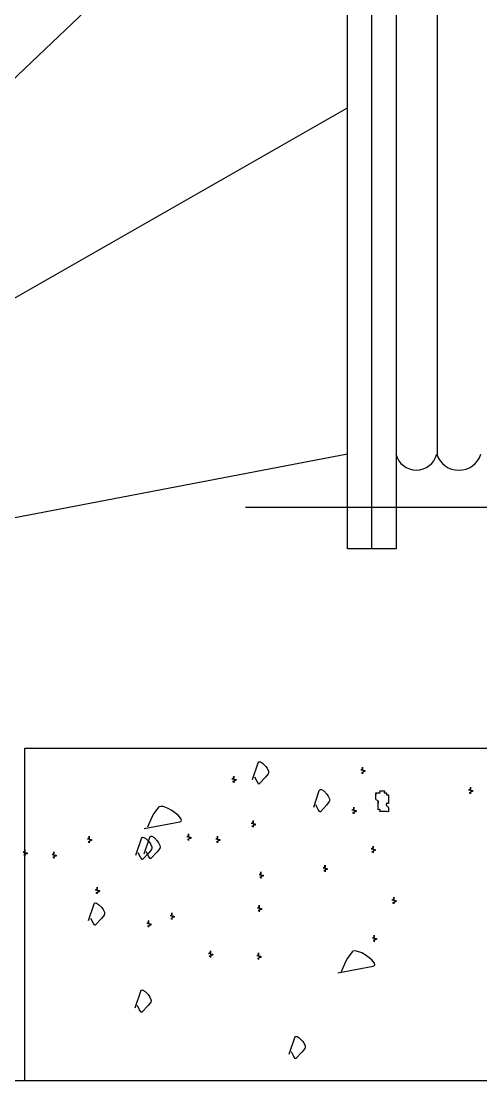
# Model space of a CAD drawing. Extents: x 2246048 to 2442613, y -66234 to 220766.
# Drawn here: x 2369760 to 2370796, y 128290 to 130679 of the extents above; entities that cross this region are included whole.
import ezdxf

# ---------------------------------------------------------------- set-up
doc = ezdxf.new("R2010")
doc.units = 0
doc.header["$LTSCALE"] = 1000
doc.header["$MEASUREMENT"] = 0
doc.linetypes.add('$RECOVER_980714094048-68', pattern=[0])
for name, color, linetype in [('$RECOVER_980714094048-101', 7, 'Continuous'), ('$RECOVER_980714094048-99', 7, 'Continuous'), ('BASE', 7, 'Continuous')]:
    doc.layers.add(name, color=color, linetype=linetype)

msp = doc.modelspace()

# ---------------------------------------------------------------- linework, layer by layer
at = {"layer": '$RECOVER_980714094048-101', "linetype": 'Continuous'}
for p, q in [((2370698.003, 132825.708), (2370698.003, 129702.588)), ((2368437.563, 129309.468), (2370495.983, 131264.148)), ((2368437.563, 129309.468), (2370495.983, 130483.368)), ((2370495.983, 129702.588), (2368437.563, 129309.468))]:
    msp.add_line(p, q, dxfattribs=at)
for centre, radius, start, end in [((2370650.774, 129714.654), 47.689, 194.65675, 345.343247), ((2370746.597, 129718.913), 52.299, 198.189044, 341.810953)]:
    msp.add_arc(centre, radius, start, end, dxfattribs=at)
msp.add_3dface([(2370605.183, 129489.648), (2370495.983, 129489.648), (2370495.983, 133038.648), (2370605.183, 133038.648)], dxfattribs=at)
at = {"layer": '$RECOVER_980714094048-99', "color": 5, "linetype": 'Continuous'}
msp.add_line((2370550.583, 129489.648), (2370550.583, 133038.648), dxfattribs=at)
at = {"layer": '$RECOVER_980714094048-99', "color": 5, "linetype": '$RECOVER_980714094048-68'}
msp.add_line((2371314.983, 129582.468), (2370265.844, 129582.468), dxfattribs=at)
at = {"layer": 'BASE'}
for p, q in [((2369767.718, 129040.399), (2375404.632, 129040.399)), ((2369767.718, 128290.399), (2369767.718, 129040.399)), ((2378064.162, 128290.399), (2367638.807, 128290.399))]:
    msp.add_line(p, q, dxfattribs=at)
at = {"layer": 'BASE', "color": 9, "linetype": 'Continuous'}
for p, q in [((2370281.663, 128969.714), (2370294.193, 129007.309)), ((2370294.193, 129007.309), (2370295.312, 129009.076)), ((2370295.312, 129009.076), (2370296.384, 129009.627)), ((2370296.384, 129009.627), (2370299.145, 129009.412)), ((2370299.145, 129009.412), (2370304.26, 129006.41)), ((2370304.26, 129006.41), (2370311.322, 128999.137)), ((2370311.322, 128999.137), (2370314.282, 128994.839)), ((2370314.282, 128994.839), (2370317.161, 128988.493)), ((2370529.708, 128994.774), (2370529.522, 128993.227)), ((2370529.708, 128997.279), (2370529.708, 128994.774)), ((2370529.708, 128994.774), (2370529.708, 128997.279)), ((2370529.708, 128992.264), (2370529.708, 128994.774)), ((2370529.708, 128994.774), (2370529.708, 128992.264)), ((2370529.708, 128992.264), (2370529.708, 128994.774)), ((2370236.563, 128972.214), (2370236.649, 128972.407)), ((2370236.563, 128969.709), (2370236.563, 128972.214)), ((2370236.649, 128972.407), (2370237.214, 128972.4)), ((2370237.214, 128972.4), (2370238.756, 128971.973)), ((2370238.887, 128973.177), (2370238.705, 128971.119)), ((2370238.705, 128971.119), (2370238.736, 128970.278)), ((2370238.736, 128970.278), (2370238.914, 128969.779)), ((2370238.756, 128971.973), (2370239.034, 128972.068)), ((2370239.073, 128974.724), (2370238.887, 128973.177)), ((2370239.034, 128972.068), (2370239.073, 128972.214)), ((2370239.073, 128977.229), (2370239.073, 128974.724)), ((2370239.073, 128974.724), (2370239.073, 128977.229)), ((2370239.073, 128972.214), (2370239.073, 128974.724)), ((2370239.073, 128974.724), (2370239.073, 128972.214)), ((2370239.073, 128972.214), (2370239.073, 128974.724)), ((2370291.688, 128964.699), (2370286.678, 128974.729)), ((2370310.788, 128974.667), (2370296.698, 128959.689)), ((2370316.743, 128982.249), (2370310.788, 128974.667)), ((2370317.625, 128985.667), (2370316.743, 128982.249)), ((2370317.161, 128988.493), (2370317.625, 128985.667)), ((2370527.198, 128992.264), (2370527.284, 128992.457)), ((2370527.198, 128989.759), (2370527.198, 128992.264)), ((2370527.198, 128984.744), (2370527.973, 128984.837)), ((2370529.708, 128984.744), (2370527.198, 128984.744)), ((2370527.198, 128984.744), (2370529.708, 128984.744)), ((2370529.708, 128984.744), (2370527.198, 128984.744)), ((2370527.198, 128984.744), (2370529.708, 128984.744)), ((2370529.708, 128984.744), (2370527.198, 128984.744)), ((2370527.284, 128992.457), (2370527.849, 128992.45)), ((2370527.849, 128992.45), (2370529.391, 128992.023)), ((2370527.973, 128984.837), (2370529.423, 128984.913)), ((2370529.522, 128993.227), (2370529.34, 128991.169)), ((2370529.34, 128991.169), (2370529.371, 128990.328)), ((2370529.371, 128990.328), (2370529.549, 128989.829)), ((2370529.391, 128992.023), (2370529.669, 128992.118)), ((2370529.423, 128984.913), (2370529.708, 128984.744)), ((2370529.549, 128989.829), (2370529.708, 128989.759)), ((2370529.669, 128992.118), (2370529.708, 128992.264)), ((2370529.708, 128989.759), (2370532.213, 128989.759)), ((2370530.278, 128985.061), (2370529.708, 128984.744)), ((2370529.708, 128984.744), (2370529.708, 128982.239)), ((2370531.368, 128986.604), (2370530.278, 128985.061)), ((2370531.924, 128987.168), (2370531.368, 128986.604)), ((2370532.213, 128987.254), (2370531.924, 128987.168)), ((2370532.213, 128989.759), (2370534.718, 128989.759)), ((2370534.718, 128987.254), (2370532.213, 128987.254)), ((2370534.718, 128989.759), (2370534.718, 128987.254)), ((2370534.718, 128987.254), (2370534.718, 128989.759)), ((2370534.718, 128989.759), (2370534.828, 128989.683)), ((2370534.904, 128989.172), (2370534.718, 128987.254)), ((2370534.828, 128989.683), (2370534.904, 128989.172)), ((2370236.563, 128964.694), (2370237.338, 128964.787)), ((2370239.073, 128964.694), (2370236.563, 128964.694)), ((2370236.563, 128964.694), (2370239.073, 128964.694)), ((2370239.073, 128964.694), (2370236.563, 128964.694)), ((2370236.563, 128964.694), (2370239.073, 128964.694)), ((2370239.073, 128964.694), (2370236.563, 128964.694)), ((2370237.338, 128964.787), (2370238.788, 128964.863)), ((2370238.788, 128964.863), (2370239.073, 128964.694)), ((2370238.914, 128969.779), (2370239.073, 128969.709)), ((2370239.073, 128969.709), (2370241.578, 128969.709)), ((2370239.643, 128965.011), (2370239.073, 128964.694)), ((2370239.073, 128964.694), (2370239.073, 128962.189)), ((2370240.733, 128966.554), (2370239.643, 128965.011)), ((2370241.289, 128967.118), (2370240.733, 128966.554)), ((2370241.578, 128967.204), (2370241.289, 128967.118)), ((2370241.578, 128969.709), (2370244.083, 128969.709)), ((2370244.083, 128967.204), (2370241.578, 128967.204)), ((2370244.083, 128969.709), (2370244.083, 128967.204)), ((2370244.083, 128967.204), (2370244.083, 128969.709)), ((2370244.083, 128969.709), (2370244.193, 128969.633)), ((2370244.269, 128969.122), (2370244.083, 128967.204)), ((2370244.193, 128969.633), (2370244.269, 128969.122)), ((2370294.899, 128959.768), (2370291.688, 128964.699)), ((2370296.126, 128959.346), (2370294.899, 128959.768)), ((2370296.698, 128959.689), (2370296.126, 128959.346)), ((2370431.993, 128944.644), (2370433.112, 128946.411)), ((2370433.112, 128946.411), (2370434.184, 128946.962)), ((2370434.184, 128946.962), (2370436.945, 128946.747)), ((2370436.945, 128946.747), (2370442.06, 128943.745)), ((2370770.228, 128947.149), (2370770.314, 128947.342)), ((2370770.228, 128944.644), (2370770.228, 128947.149)), ((2370770.314, 128947.342), (2370770.879, 128947.335)), ((2370770.879, 128947.335), (2370772.421, 128946.908)), ((2370772.552, 128948.112), (2370772.37, 128946.054)), ((2370772.37, 128946.054), (2370772.401, 128945.213)), ((2370772.421, 128946.908), (2370772.699, 128947.003)), ((2370772.738, 128949.659), (2370772.552, 128948.112)), ((2370772.699, 128947.003), (2370772.738, 128947.149)), ((2370772.738, 128952.164), (2370772.738, 128949.659)), ((2370772.738, 128949.659), (2370772.738, 128952.164)), ((2370772.738, 128947.149), (2370772.738, 128949.659)), ((2370772.738, 128949.659), (2370772.738, 128947.149)), ((2370772.738, 128947.149), (2370772.738, 128949.659)), ((2370419.463, 128907.049), (2370431.993, 128944.644)), ((2370442.06, 128943.745), (2370449.122, 128936.472)), ((2370449.122, 128936.472), (2370452.082, 128932.174)), ((2370452.082, 128932.174), (2370454.961, 128925.828)), ((2370455.425, 128923.002), (2370454.543, 128919.584)), ((2370454.961, 128925.828), (2370455.425, 128923.002)), ((2370559.556, 128938.763), (2370559.872, 128939.294)), ((2370559.698, 128936.052), (2370559.556, 128938.763)), ((2370559.872, 128934.604), (2370559.698, 128936.052)), ((2370559.872, 128939.294), (2370564.562, 128939.294)), ((2370559.872, 128939.294), (2370559.872, 128934.604)), ((2370559.872, 128934.604), (2370559.872, 128939.294)), ((2370559.872, 128929.909), (2370559.872, 128934.604)), ((2370559.872, 128925.219), (2370559.872, 128929.909)), ((2370560.464, 128923.991), (2370559.872, 128925.219)), ((2370563.346, 128922.237), (2370560.464, 128923.991)), ((2370564.401, 128921.2), (2370563.346, 128922.237)), ((2370564.562, 128939.294), (2370569.247, 128939.294)), ((2370568.796, 128943.393), (2370569.247, 128943.984)), ((2370569.594, 128940.51), (2370568.796, 128943.393)), ((2370569.247, 128943.984), (2370573.937, 128943.984)), ((2370569.247, 128939.294), (2370569.607, 128939.455)), ((2370569.607, 128939.455), (2370569.594, 128940.51)), ((2370573.937, 128943.984), (2370578.627, 128943.984)), ((2370579.148, 128942.942), (2370578.492, 128940.202)), ((2370578.492, 128940.202), (2370578.627, 128939.294)), ((2370578.627, 128943.984), (2370579.013, 128943.849)), ((2370578.627, 128939.294), (2370583.317, 128939.294)), ((2370579.013, 128943.849), (2370579.148, 128942.942)), ((2370583.317, 128939.294), (2370583.317, 128934.604)), ((2370583.317, 128934.604), (2370584.88, 128934.604)), ((2370584.88, 128934.604), (2370587.505, 128935.145)), ((2370587.505, 128935.145), (2370588.007, 128934.604)), ((2370588.007, 128934.604), (2370588.007, 128929.909)), ((2370588.007, 128929.909), (2370588.007, 128925.219)), ((2370588.007, 128925.219), (2370588.007, 128920.529)), ((2370770.228, 128939.629), (2370771.003, 128939.722)), ((2370772.738, 128939.629), (2370770.228, 128939.629)), ((2370770.228, 128939.629), (2370772.738, 128939.629)), ((2370772.738, 128939.629), (2370770.228, 128939.629)), ((2370770.228, 128939.629), (2370772.738, 128939.629)), ((2370772.738, 128939.629), (2370770.228, 128939.629)), ((2370771.003, 128939.722), (2370772.453, 128939.798)), ((2370772.401, 128945.213), (2370772.579, 128944.714)), ((2370772.453, 128939.798), (2370772.738, 128939.629)), ((2370772.579, 128944.714), (2370772.738, 128944.644)), ((2370772.738, 128944.644), (2370775.243, 128944.644)), ((2370773.308, 128939.946), (2370772.738, 128939.629)), ((2370772.738, 128939.629), (2370772.738, 128937.124)), ((2370774.398, 128941.489), (2370773.308, 128939.946)), ((2370774.954, 128942.053), (2370774.398, 128941.489)), ((2370775.243, 128942.139), (2370774.954, 128942.053)), ((2370775.243, 128944.644), (2370777.748, 128944.644)), ((2370777.748, 128942.139), (2370775.243, 128942.139)), ((2370777.748, 128944.644), (2370777.748, 128942.139)), ((2370777.748, 128942.139), (2370777.748, 128944.644)), ((2370777.748, 128944.644), (2370777.858, 128944.568)), ((2370777.934, 128944.057), (2370777.748, 128942.139)), ((2370777.858, 128944.568), (2370777.934, 128944.057)), ((2370069.577, 128907.054), (2370058.915, 128892.839)), ((2370070.982, 128908.097), (2370069.577, 128907.054)), ((2370074.744, 128909.016), (2370070.982, 128908.097)), ((2370079.532, 128908.562), (2370074.744, 128909.016)), ((2370091.032, 128904.394), (2370079.532, 128908.562)), ((2370099.193, 128899.891), (2370091.032, 128904.394)), ((2370113.615, 128889.044), (2370099.193, 128899.891)), ((2370429.488, 128902.034), (2370424.478, 128912.064)), ((2370432.699, 128897.103), (2370429.488, 128902.034)), ((2370448.588, 128912.002), (2370434.498, 128897.024)), ((2370454.543, 128919.584), (2370448.588, 128912.002)), ((2370507.153, 128902.034), (2370507.239, 128902.227)), ((2370507.153, 128899.529), (2370507.153, 128902.034)), ((2370507.239, 128902.227), (2370507.804, 128902.22)), ((2370507.804, 128902.22), (2370509.346, 128901.793)), ((2370509.477, 128902.997), (2370509.295, 128900.939)), ((2370509.295, 128900.939), (2370509.326, 128900.098)), ((2370509.326, 128900.098), (2370509.504, 128899.599)), ((2370509.346, 128901.793), (2370509.624, 128901.888)), ((2370509.663, 128904.544), (2370509.477, 128902.997)), ((2370509.504, 128899.599), (2370509.663, 128899.529)), ((2370509.624, 128901.888), (2370509.663, 128902.034)), ((2370509.663, 128907.049), (2370509.663, 128904.544)), ((2370509.663, 128904.544), (2370509.663, 128907.049)), ((2370509.663, 128902.034), (2370509.663, 128904.544)), ((2370509.663, 128904.544), (2370509.663, 128902.034)), ((2370509.663, 128902.034), (2370509.663, 128904.544)), ((2370509.663, 128899.529), (2370512.168, 128899.529)), ((2370512.168, 128899.529), (2370514.673, 128899.529)), ((2370514.673, 128899.529), (2370514.673, 128897.024)), ((2370514.673, 128897.024), (2370514.673, 128899.529)), ((2370514.673, 128899.529), (2370514.783, 128899.453)), ((2370514.859, 128898.942), (2370514.673, 128897.024)), ((2370514.783, 128899.453), (2370514.859, 128898.942)), ((2370564.562, 128920.529), (2370564.401, 128921.2)), ((2370564.562, 128915.839), (2370564.562, 128920.529)), ((2370564.562, 128920.529), (2370564.562, 128915.839)), ((2370564.562, 128915.839), (2370564.562, 128920.529)), ((2370564.562, 128911.149), (2370564.562, 128920.529)), ((2370564.562, 128911.149), (2370564.562, 128915.839)), ((2370564.562, 128906.459), (2370564.562, 128911.149)), ((2370564.562, 128901.764), (2370564.562, 128906.459)), ((2370565.063, 128901.225), (2370564.562, 128901.764)), ((2370567.685, 128901.764), (2370565.063, 128901.225)), ((2370569.247, 128901.764), (2370567.685, 128901.764)), ((2370568.726, 128898.117), (2370569.382, 128900.857)), ((2370569.382, 128900.857), (2370569.247, 128901.764)), ((2370583.317, 128915.839), (2370582.885, 128912.634)), ((2370582.885, 128912.634), (2370583.317, 128911.149)), ((2370584.17, 128916.147), (2370583.317, 128915.839)), ((2370583.317, 128911.149), (2370584.94, 128909.665)), ((2370586.935, 128915.413), (2370584.17, 128916.147)), ((2370584.94, 128909.665), (2370587.52, 128907.746)), ((2370587.867, 128915.467), (2370586.935, 128915.413)), ((2370587.52, 128907.746), (2370588.007, 128906.459)), ((2370588.007, 128915.839), (2370587.867, 128915.467)), ((2370588.007, 128920.529), (2370588.007, 128915.839)), ((2370588.007, 128906.459), (2370588.007, 128901.764)), ((2370588.007, 128901.764), (2370588.18, 128900.027)), ((2370588.18, 128900.027), (2370588.322, 128897.801)), ((2370037.002, 128859.429), (2370117.177, 128874.469)), ((2370054.542, 128884.494), (2370044.522, 128861.934)), ((2370058.915, 128892.839), (2370054.542, 128884.494)), ((2370120.066, 128881.308), (2370113.615, 128889.044)), ((2370117.177, 128874.469), (2370120.201, 128875.826)), ((2370121, 128877.296), (2370120.066, 128881.308)), ((2370120.201, 128875.826), (2370121, 128877.296)), ((2370282.542, 128874.469), (2370282.356, 128872.922)), ((2370282.542, 128876.974), (2370282.542, 128874.469)), ((2370282.542, 128874.469), (2370282.542, 128876.974)), ((2370282.542, 128871.959), (2370282.542, 128874.469)), ((2370282.542, 128874.469), (2370282.542, 128871.959)), ((2370282.542, 128871.959), (2370282.542, 128874.469)), ((2370433.926, 128896.681), (2370432.699, 128897.103)), ((2370434.498, 128897.024), (2370433.926, 128896.681)), ((2370507.153, 128894.514), (2370507.928, 128894.607)), ((2370509.663, 128894.514), (2370507.153, 128894.514)), ((2370507.153, 128894.514), (2370509.663, 128894.514)), ((2370509.663, 128894.514), (2370507.153, 128894.514)), ((2370507.153, 128894.514), (2370509.663, 128894.514)), ((2370509.663, 128894.514), (2370507.153, 128894.514)), ((2370507.928, 128894.607), (2370509.378, 128894.683)), ((2370509.378, 128894.683), (2370509.663, 128894.514)), ((2370510.233, 128894.831), (2370509.663, 128894.514)), ((2370509.663, 128894.514), (2370509.663, 128892.009)), ((2370511.323, 128896.374), (2370510.233, 128894.831)), ((2370511.879, 128896.938), (2370511.323, 128896.374)), ((2370512.168, 128897.024), (2370511.879, 128896.938)), ((2370514.673, 128897.024), (2370512.168, 128897.024)), ((2370568.861, 128897.21), (2370568.726, 128898.117)), ((2370569.247, 128897.074), (2370568.861, 128897.21)), ((2370573.937, 128897.074), (2370569.247, 128897.074)), ((2370578.627, 128897.074), (2370573.937, 128897.074)), ((2370583.317, 128897.074), (2370578.627, 128897.074)), ((2370586.791, 128896.727), (2370583.317, 128897.074)), ((2370588.007, 128897.074), (2370586.791, 128896.727)), ((2370588.322, 128897.801), (2370588.007, 128897.074)), ((2370280.032, 128871.959), (2370280.118, 128872.152)), ((2370280.032, 128869.454), (2370280.032, 128871.959)), ((2370280.032, 128864.439), (2370280.806, 128864.532)), ((2370282.542, 128864.439), (2370280.032, 128864.439)), ((2370280.032, 128864.439), (2370282.542, 128864.439)), ((2370282.542, 128864.439), (2370280.032, 128864.439)), ((2370280.032, 128864.439), (2370282.542, 128864.439)), ((2370282.542, 128864.439), (2370280.032, 128864.439)), ((2370280.118, 128872.152), (2370280.682, 128872.145)), ((2370280.682, 128872.145), (2370282.225, 128871.718)), ((2370280.806, 128864.532), (2370282.257, 128864.608)), ((2370282.356, 128872.922), (2370282.174, 128870.864)), ((2370282.174, 128870.864), (2370282.205, 128870.023)), ((2370282.205, 128870.023), (2370282.382, 128869.524)), ((2370282.225, 128871.718), (2370282.502, 128871.813)), ((2370282.257, 128864.608), (2370282.542, 128864.439)), ((2370282.382, 128869.524), (2370282.542, 128869.454)), ((2370282.502, 128871.813), (2370282.542, 128871.959)), ((2370282.542, 128869.454), (2370285.047, 128869.454)), ((2370283.111, 128864.756), (2370282.542, 128864.439)), ((2370282.542, 128864.439), (2370282.542, 128861.934)), ((2370284.202, 128866.299), (2370283.111, 128864.756)), ((2370284.758, 128866.863), (2370284.202, 128866.299)), ((2370285.047, 128866.949), (2370284.758, 128866.863)), ((2370285.047, 128869.454), (2370287.552, 128869.454)), ((2370287.552, 128866.949), (2370285.047, 128866.949)), ((2370287.552, 128869.454), (2370287.552, 128866.949)), ((2370287.552, 128866.949), (2370287.552, 128869.454)), ((2370287.552, 128869.454), (2370287.662, 128869.378)), ((2370287.737, 128868.867), (2370287.552, 128866.949)), ((2370287.662, 128869.378), (2370287.737, 128868.867)), ((2369910.853, 128836.869), (2369910.939, 128837.062)), ((2369910.853, 128834.364), (2369910.853, 128836.869)), ((2369910.853, 128829.349), (2369911.628, 128829.442)), ((2369913.363, 128829.349), (2369910.853, 128829.349)), ((2369910.853, 128829.349), (2369913.363, 128829.349)), ((2369913.363, 128829.349), (2369910.853, 128829.349)), ((2369910.853, 128829.349), (2369913.363, 128829.349)), ((2369913.363, 128829.349), (2369910.853, 128829.349)), ((2369910.939, 128837.062), (2369911.504, 128837.055)), ((2369911.504, 128837.055), (2369913.046, 128836.628)), ((2369911.628, 128829.442), (2369913.078, 128829.518)), ((2369913.177, 128837.832), (2369912.995, 128835.774)), ((2369912.995, 128835.774), (2369913.026, 128834.933)), ((2369913.026, 128834.933), (2369913.204, 128834.434)), ((2369913.046, 128836.628), (2369913.324, 128836.723)), ((2369913.078, 128829.518), (2369913.363, 128829.349)), ((2369913.363, 128839.379), (2369913.177, 128837.832)), ((2369913.204, 128834.434), (2369913.363, 128834.364)), ((2369913.324, 128836.723), (2369913.363, 128836.869)), ((2369913.363, 128841.884), (2369913.363, 128839.379)), ((2369913.363, 128839.379), (2369913.363, 128841.884)), ((2369913.363, 128836.869), (2369913.363, 128839.379)), ((2369913.363, 128839.379), (2369913.363, 128836.869)), ((2369913.363, 128836.869), (2369913.363, 128839.379)), ((2369913.363, 128834.364), (2369915.868, 128834.364)), ((2369913.933, 128829.666), (2369913.363, 128829.349)), ((2369913.363, 128829.349), (2369913.363, 128826.844)), ((2369915.023, 128831.209), (2369913.933, 128829.666)), ((2369915.579, 128831.773), (2369915.023, 128831.209)), ((2369915.868, 128831.859), (2369915.579, 128831.773)), ((2369915.868, 128834.364), (2369918.373, 128834.364)), ((2369918.373, 128831.859), (2369915.868, 128831.859)), ((2369918.373, 128834.364), (2369918.373, 128831.859)), ((2369918.373, 128831.859), (2369918.373, 128834.364)), ((2369918.373, 128834.364), (2369918.483, 128834.288)), ((2369918.559, 128833.777), (2369918.373, 128831.859)), ((2369918.483, 128834.288), (2369918.559, 128833.777)), ((2370018.588, 128799.274), (2370031.118, 128836.869)), ((2370031.118, 128836.869), (2370032.237, 128838.636)), ((2370032.237, 128838.636), (2370033.309, 128839.187)), ((2370033.309, 128839.187), (2370036.07, 128838.972)), ((2370036.07, 128838.972), (2370041.185, 128835.97)), ((2370036.997, 128801.779), (2370049.527, 128839.374)), ((2370041.185, 128835.97), (2370048.247, 128828.697)), ((2370048.247, 128828.697), (2370051.207, 128824.399)), ((2370049.527, 128839.374), (2370050.646, 128841.141)), ((2370050.646, 128841.141), (2370051.718, 128841.692)), ((2370051.718, 128841.692), (2370054.478, 128841.477)), ((2370054.478, 128841.477), (2370059.593, 128838.475)), ((2370059.593, 128838.475), (2370066.656, 128831.202)), ((2370066.656, 128831.202), (2370069.615, 128826.904)), ((2370069.615, 128826.904), (2370072.495, 128820.558)), ((2370134.712, 128841.879), (2370134.798, 128842.072)), ((2370134.712, 128839.374), (2370134.712, 128841.879)), ((2370134.712, 128834.359), (2370135.486, 128834.452)), ((2370137.222, 128834.359), (2370134.712, 128834.359)), ((2370134.712, 128834.359), (2370137.222, 128834.359)), ((2370137.222, 128834.359), (2370134.712, 128834.359)), ((2370134.712, 128834.359), (2370137.222, 128834.359)), ((2370137.222, 128834.359), (2370134.712, 128834.359)), ((2370134.798, 128842.072), (2370135.362, 128842.065)), ((2370135.362, 128842.065), (2370136.905, 128841.638)), ((2370135.486, 128834.452), (2370136.937, 128834.528)), ((2370137.036, 128842.842), (2370136.854, 128840.784)), ((2370136.854, 128840.784), (2370136.885, 128839.943)), ((2370136.885, 128839.943), (2370137.062, 128839.444)), ((2370136.905, 128841.638), (2370137.182, 128841.733)), ((2370136.937, 128834.528), (2370137.222, 128834.359)), ((2370137.222, 128844.389), (2370137.036, 128842.842)), ((2370137.062, 128839.444), (2370137.222, 128839.374)), ((2370137.182, 128841.733), (2370137.222, 128841.879)), ((2370137.222, 128846.894), (2370137.222, 128844.389)), ((2370137.222, 128844.389), (2370137.222, 128846.894)), ((2370137.222, 128841.879), (2370137.222, 128844.389)), ((2370137.222, 128844.389), (2370137.222, 128841.879)), ((2370137.222, 128841.879), (2370137.222, 128844.389)), ((2370137.222, 128839.374), (2370139.727, 128839.374)), ((2370137.791, 128834.676), (2370137.222, 128834.359)), ((2370137.222, 128834.359), (2370137.222, 128831.854)), ((2370138.882, 128836.219), (2370137.791, 128834.676)), ((2370139.438, 128836.783), (2370138.882, 128836.219)), ((2370139.727, 128836.869), (2370139.438, 128836.783)), ((2370139.727, 128839.374), (2370142.232, 128839.374)), ((2370142.232, 128836.869), (2370139.727, 128836.869)), ((2370142.232, 128839.374), (2370142.232, 128836.869)), ((2370142.232, 128836.869), (2370142.232, 128839.374)), ((2370142.232, 128839.374), (2370142.342, 128839.298)), ((2370142.417, 128838.787), (2370142.232, 128836.869)), ((2370142.342, 128839.298), (2370142.417, 128838.787)), ((2370199.857, 128836.869), (2370199.943, 128837.062)), ((2370199.857, 128834.364), (2370199.857, 128836.869)), ((2370199.857, 128829.349), (2370200.631, 128829.442)), ((2370202.367, 128829.349), (2370199.857, 128829.349)), ((2370199.857, 128829.349), (2370202.367, 128829.349)), ((2370202.367, 128829.349), (2370199.857, 128829.349)), ((2370199.857, 128829.349), (2370202.367, 128829.349)), ((2370202.367, 128829.349), (2370199.857, 128829.349)), ((2370199.943, 128837.062), (2370200.507, 128837.055)), ((2370200.507, 128837.055), (2370202.05, 128836.628)), ((2370200.631, 128829.442), (2370202.082, 128829.518)), ((2370202.181, 128837.832), (2370201.999, 128835.774)), ((2370201.999, 128835.774), (2370202.03, 128834.933)), ((2370202.03, 128834.933), (2370202.207, 128834.434)), ((2370202.05, 128836.628), (2370202.327, 128836.723)), ((2370202.082, 128829.518), (2370202.367, 128829.349)), ((2370202.367, 128839.379), (2370202.181, 128837.832)), ((2370202.207, 128834.434), (2370202.367, 128834.364)), ((2370202.327, 128836.723), (2370202.367, 128836.869)), ((2370202.367, 128841.884), (2370202.367, 128839.379)), ((2370202.367, 128839.379), (2370202.367, 128841.884)), ((2370202.367, 128836.869), (2370202.367, 128839.379)), ((2370202.367, 128839.379), (2370202.367, 128836.869)), ((2370202.367, 128836.869), (2370202.367, 128839.379)), ((2370202.367, 128834.364), (2370204.872, 128834.364)), ((2370202.936, 128829.666), (2370202.367, 128829.349)), ((2370202.367, 128829.349), (2370202.367, 128826.844)), ((2370204.027, 128831.209), (2370202.936, 128829.666)), ((2370204.583, 128831.773), (2370204.027, 128831.209)), ((2370204.872, 128831.859), (2370204.583, 128831.773)), ((2370204.872, 128834.364), (2370207.377, 128834.364)), ((2370207.377, 128831.859), (2370204.872, 128831.859)), ((2370207.377, 128834.364), (2370207.377, 128831.859)), ((2370207.377, 128831.859), (2370207.377, 128834.364)), ((2370207.377, 128834.364), (2370207.487, 128834.288)), ((2370207.562, 128833.777), (2370207.377, 128831.859)), ((2370207.487, 128834.288), (2370207.562, 128833.777)), ((2369765.533, 128806.789), (2369765.619, 128806.982)), ((2369765.533, 128804.284), (2369765.533, 128806.789)), ((2369765.619, 128806.982), (2369766.184, 128806.975)), ((2369766.184, 128806.975), (2369767.726, 128806.548)), ((2369767.857, 128807.752), (2369767.675, 128805.694)), ((2369767.675, 128805.694), (2369767.706, 128804.853)), ((2369767.706, 128804.853), (2369767.884, 128804.354)), ((2369767.726, 128806.548), (2369768.004, 128806.643)), ((2369768.043, 128809.299), (2369767.857, 128807.752)), ((2369767.884, 128804.354), (2369768.043, 128804.284)), ((2369768.004, 128806.643), (2369768.043, 128806.789)), ((2369768.043, 128811.804), (2369768.043, 128809.299)), ((2369768.043, 128809.299), (2369768.043, 128811.804)), ((2369768.043, 128806.789), (2369768.043, 128809.299)), ((2369768.043, 128809.299), (2369768.043, 128806.789)), ((2369768.043, 128806.789), (2369768.043, 128809.299)), ((2369768.043, 128804.284), (2369770.548, 128804.284)), ((2369770.548, 128804.284), (2369773.053, 128804.284)), ((2369773.053, 128804.284), (2369773.053, 128801.779)), ((2369773.053, 128801.779), (2369773.053, 128804.284)), ((2369773.053, 128804.284), (2369773.163, 128804.208)), ((2369773.239, 128803.697), (2369773.053, 128801.779)), ((2369773.163, 128804.208), (2369773.239, 128803.697)), ((2369833.002, 128802.742), (2369832.82, 128800.684)), ((2369833.188, 128804.289), (2369833.002, 128802.742)), ((2369833.188, 128806.794), (2369833.188, 128804.289)), ((2369833.188, 128804.289), (2369833.188, 128806.794)), ((2369833.188, 128801.779), (2369833.188, 128804.289)), ((2369833.188, 128804.289), (2369833.188, 128801.779)), ((2369833.188, 128801.779), (2369833.188, 128804.289)), ((2370028.613, 128794.259), (2370023.603, 128804.289)), ((2370047.713, 128804.227), (2370033.623, 128789.249)), ((2370047.022, 128796.764), (2370042.012, 128806.794)), ((2370053.668, 128811.809), (2370047.713, 128804.227)), ((2370051.207, 128824.399), (2370054.086, 128818.053)), ((2370066.122, 128806.732), (2370052.032, 128791.754)), ((2370054.55, 128815.227), (2370053.668, 128811.809)), ((2370054.086, 128818.053), (2370054.55, 128815.227)), ((2370072.077, 128814.314), (2370066.122, 128806.732)), ((2370072.958, 128817.732), (2370072.077, 128814.314)), ((2370072.495, 128820.558), (2370072.958, 128817.732)), ((2370550.622, 128814.309), (2370550.708, 128814.502)), ((2370550.622, 128811.804), (2370550.622, 128814.309)), ((2370550.622, 128806.789), (2370551.396, 128806.882)), ((2370553.132, 128806.789), (2370550.622, 128806.789)), ((2370550.622, 128806.789), (2370553.132, 128806.789)), ((2370553.132, 128806.789), (2370550.622, 128806.789)), ((2370550.622, 128806.789), (2370553.132, 128806.789)), ((2370553.132, 128806.789), (2370550.622, 128806.789)), ((2370550.708, 128814.502), (2370551.272, 128814.495)), ((2370551.272, 128814.495), (2370552.815, 128814.068)), ((2370551.396, 128806.882), (2370552.847, 128806.958)), ((2370552.946, 128815.272), (2370552.764, 128813.214)), ((2370552.764, 128813.214), (2370552.795, 128812.373)), ((2370552.795, 128812.373), (2370552.972, 128811.874)), ((2370552.815, 128814.068), (2370553.092, 128814.163)), ((2370552.847, 128806.958), (2370553.132, 128806.789)), ((2370553.132, 128816.819), (2370552.946, 128815.272)), ((2370552.972, 128811.874), (2370553.132, 128811.804)), ((2370553.092, 128814.163), (2370553.132, 128814.309)), ((2370553.132, 128819.324), (2370553.132, 128816.819)), ((2370553.132, 128816.819), (2370553.132, 128819.324)), ((2370553.132, 128814.309), (2370553.132, 128816.819)), ((2370553.132, 128816.819), (2370553.132, 128814.309)), ((2370553.132, 128814.309), (2370553.132, 128816.819)), ((2370553.132, 128811.804), (2370555.637, 128811.804)), ((2370553.701, 128807.106), (2370553.132, 128806.789)), ((2370553.132, 128806.789), (2370553.132, 128804.284)), ((2370554.792, 128808.649), (2370553.701, 128807.106)), ((2370555.348, 128809.213), (2370554.792, 128808.649)), ((2370555.637, 128809.299), (2370555.348, 128809.213)), ((2370555.637, 128811.804), (2370558.142, 128811.804)), ((2370558.142, 128809.299), (2370555.637, 128809.299)), ((2370558.142, 128811.804), (2370558.142, 128809.299)), ((2370558.142, 128809.299), (2370558.142, 128811.804)), ((2370558.142, 128811.804), (2370558.252, 128811.728)), ((2370558.327, 128811.217), (2370558.142, 128809.299)), ((2370558.252, 128811.728), (2370558.327, 128811.217)), ((2369765.533, 128799.269), (2369766.308, 128799.362)), ((2369768.043, 128799.269), (2369765.533, 128799.269)), ((2369765.533, 128799.269), (2369768.043, 128799.269)), ((2369768.043, 128799.269), (2369765.533, 128799.269)), ((2369765.533, 128799.269), (2369768.043, 128799.269)), ((2369768.043, 128799.269), (2369765.533, 128799.269)), ((2369766.308, 128799.362), (2369767.758, 128799.438)), ((2369767.758, 128799.438), (2369768.043, 128799.269)), ((2369768.613, 128799.586), (2369768.043, 128799.269)), ((2369768.043, 128799.269), (2369768.043, 128796.764)), ((2369769.703, 128801.129), (2369768.613, 128799.586)), ((2369770.259, 128801.693), (2369769.703, 128801.129)), ((2369770.548, 128801.779), (2369770.259, 128801.693)), ((2369773.053, 128801.779), (2369770.548, 128801.779)), ((2369830.678, 128801.779), (2369830.764, 128801.972)), ((2369830.678, 128799.274), (2369830.678, 128801.779)), ((2369830.678, 128794.259), (2369831.453, 128794.352)), ((2369833.188, 128794.259), (2369830.678, 128794.259)), ((2369830.678, 128794.259), (2369833.188, 128794.259)), ((2369833.188, 128794.259), (2369830.678, 128794.259)), ((2369830.678, 128794.259), (2369833.188, 128794.259)), ((2369833.188, 128794.259), (2369830.678, 128794.259)), ((2369830.764, 128801.972), (2369831.329, 128801.965)), ((2369831.329, 128801.965), (2369832.871, 128801.538)), ((2369831.453, 128794.352), (2369832.903, 128794.428)), ((2369832.82, 128800.684), (2369832.851, 128799.843)), ((2369832.851, 128799.843), (2369833.029, 128799.344)), ((2369832.871, 128801.538), (2369833.149, 128801.633)), ((2369832.903, 128794.428), (2369833.188, 128794.259)), ((2369833.029, 128799.344), (2369833.188, 128799.274)), ((2369833.149, 128801.633), (2369833.188, 128801.779)), ((2369833.188, 128799.274), (2369835.693, 128799.274)), ((2369833.758, 128794.576), (2369833.188, 128794.259)), ((2369833.188, 128794.259), (2369833.188, 128791.754)), ((2369834.848, 128796.119), (2369833.758, 128794.576)), ((2369835.404, 128796.683), (2369834.848, 128796.119)), ((2369835.693, 128796.769), (2369835.404, 128796.683)), ((2369835.693, 128799.274), (2369838.198, 128799.274)), ((2369838.198, 128796.769), (2369835.693, 128796.769)), ((2369838.198, 128799.274), (2369838.198, 128796.769)), ((2369838.198, 128796.769), (2369838.198, 128799.274)), ((2369838.198, 128799.274), (2369838.308, 128799.198)), ((2369838.384, 128798.687), (2369838.198, 128796.769)), ((2369838.308, 128799.198), (2369838.384, 128798.687)), ((2370031.824, 128789.328), (2370028.613, 128794.259)), ((2370033.051, 128788.906), (2370031.824, 128789.328)), ((2370033.623, 128789.249), (2370033.051, 128788.906)), ((2370050.232, 128791.833), (2370047.022, 128796.764)), ((2370051.459, 128791.411), (2370050.232, 128791.833)), ((2370052.032, 128791.754), (2370051.459, 128791.411)), ((2370297.567, 128756.659), (2370297.653, 128756.852)), ((2370297.567, 128754.154), (2370297.567, 128756.659)), ((2370297.653, 128756.852), (2370298.217, 128756.845)), ((2370298.217, 128756.845), (2370299.76, 128756.418)), ((2370299.891, 128757.622), (2370299.709, 128755.564)), ((2370299.709, 128755.564), (2370299.74, 128754.723)), ((2370299.76, 128756.418), (2370300.037, 128756.513)), ((2370300.077, 128759.169), (2370299.891, 128757.622)), ((2370300.037, 128756.513), (2370300.077, 128756.659)), ((2370300.077, 128761.674), (2370300.077, 128759.169)), ((2370300.077, 128759.169), (2370300.077, 128761.674)), ((2370300.077, 128756.659), (2370300.077, 128759.169)), ((2370300.077, 128759.169), (2370300.077, 128756.659)), ((2370300.077, 128756.659), (2370300.077, 128759.169)), ((2370442.013, 128771.699), (2370442.099, 128771.892)), ((2370442.013, 128769.194), (2370442.013, 128771.699)), ((2370442.013, 128764.179), (2370442.788, 128764.272)), ((2370444.523, 128764.179), (2370442.013, 128764.179)), ((2370442.013, 128764.179), (2370444.523, 128764.179)), ((2370444.523, 128764.179), (2370442.013, 128764.179)), ((2370442.013, 128764.179), (2370444.523, 128764.179)), ((2370444.523, 128764.179), (2370442.013, 128764.179)), ((2370442.099, 128771.892), (2370442.664, 128771.885)), ((2370442.392, 128771.699), (2370442.478, 128771.892)), ((2370442.392, 128769.194), (2370442.392, 128771.699)), ((2370442.392, 128764.179), (2370443.167, 128764.272)), ((2370444.902, 128764.179), (2370442.392, 128764.179)), ((2370442.392, 128764.179), (2370444.902, 128764.179)), ((2370444.902, 128764.179), (2370442.392, 128764.179)), ((2370442.392, 128764.179), (2370444.902, 128764.179)), ((2370444.902, 128764.179), (2370442.392, 128764.179)), ((2370442.478, 128771.892), (2370443.043, 128771.885)), ((2370442.664, 128771.885), (2370444.206, 128771.458)), ((2370442.788, 128764.272), (2370444.238, 128764.348)), ((2370443.043, 128771.885), (2370444.586, 128771.458)), ((2370443.167, 128764.272), (2370444.618, 128764.348)), ((2370444.337, 128772.662), (2370444.155, 128770.604)), ((2370444.155, 128770.604), (2370444.186, 128769.763)), ((2370444.186, 128769.763), (2370444.364, 128769.264)), ((2370444.206, 128771.458), (2370444.484, 128771.553)), ((2370444.238, 128764.348), (2370444.523, 128764.179)), ((2370444.523, 128774.209), (2370444.337, 128772.662)), ((2370444.364, 128769.264), (2370444.523, 128769.194)), ((2370444.484, 128771.553), (2370444.523, 128771.699)), ((2370444.523, 128776.714), (2370444.523, 128774.209)), ((2370444.523, 128774.209), (2370444.523, 128776.714)), ((2370444.523, 128771.699), (2370444.523, 128774.209)), ((2370444.523, 128774.209), (2370444.523, 128771.699)), ((2370444.523, 128771.699), (2370444.523, 128774.209)), ((2370444.523, 128769.194), (2370447.028, 128769.194)), ((2370445.093, 128764.496), (2370444.523, 128764.179)), ((2370444.523, 128764.179), (2370444.523, 128761.674)), ((2370444.717, 128772.662), (2370444.534, 128770.604)), ((2370444.534, 128770.604), (2370444.565, 128769.763)), ((2370444.565, 128769.763), (2370444.743, 128769.264)), ((2370444.586, 128771.458), (2370444.863, 128771.553)), ((2370444.618, 128764.348), (2370444.902, 128764.179)), ((2370444.902, 128774.209), (2370444.717, 128772.662)), ((2370444.743, 128769.264), (2370444.902, 128769.194)), ((2370444.863, 128771.553), (2370444.902, 128771.699)), ((2370444.902, 128776.714), (2370444.902, 128774.209)), ((2370444.902, 128774.209), (2370444.902, 128776.714)), ((2370444.902, 128771.699), (2370444.902, 128774.209)), ((2370444.902, 128774.209), (2370444.902, 128771.699)), ((2370444.902, 128771.699), (2370444.902, 128774.209)), ((2370444.902, 128769.194), (2370447.407, 128769.194)), ((2370445.472, 128764.496), (2370444.902, 128764.179)), ((2370444.902, 128764.179), (2370444.902, 128761.674)), ((2370446.183, 128766.039), (2370445.093, 128764.496)), ((2370446.562, 128766.039), (2370445.472, 128764.496)), ((2370446.739, 128766.603), (2370446.183, 128766.039)), ((2370447.119, 128766.603), (2370446.562, 128766.039)), ((2370447.028, 128766.689), (2370446.739, 128766.603)), ((2370447.028, 128769.194), (2370449.533, 128769.194)), ((2370449.533, 128766.689), (2370447.028, 128766.689)), ((2370447.407, 128766.689), (2370447.119, 128766.603)), ((2370447.407, 128769.194), (2370449.912, 128769.194)), ((2370449.912, 128766.689), (2370447.407, 128766.689)), ((2370449.533, 128769.194), (2370449.533, 128766.689)), ((2370449.533, 128766.689), (2370449.533, 128769.194)), ((2370449.533, 128769.194), (2370449.643, 128769.118)), ((2370449.719, 128768.607), (2370449.533, 128766.689)), ((2370449.643, 128769.118), (2370449.719, 128768.607)), ((2370449.912, 128769.194), (2370449.912, 128766.689)), ((2370449.912, 128766.689), (2370449.912, 128769.194)), ((2370449.912, 128769.194), (2370450.022, 128769.118)), ((2370450.098, 128768.607), (2370449.912, 128766.689)), ((2370450.022, 128769.118), (2370450.098, 128768.607)), ((2370297.567, 128749.139), (2370298.341, 128749.232)), ((2370300.077, 128749.139), (2370297.567, 128749.139)), ((2370297.567, 128749.139), (2370300.077, 128749.139)), ((2370300.077, 128749.139), (2370297.567, 128749.139)), ((2370297.567, 128749.139), (2370300.077, 128749.139)), ((2370300.077, 128749.139), (2370297.567, 128749.139)), ((2370298.341, 128749.232), (2370299.792, 128749.308)), ((2370299.74, 128754.723), (2370299.917, 128754.224)), ((2370299.792, 128749.308), (2370300.077, 128749.139)), ((2370299.917, 128754.224), (2370300.077, 128754.154)), ((2370300.077, 128754.154), (2370302.582, 128754.154)), ((2370300.646, 128749.456), (2370300.077, 128749.139)), ((2370300.077, 128749.139), (2370300.077, 128746.634)), ((2370301.737, 128750.999), (2370300.646, 128749.456)), ((2370302.293, 128751.563), (2370301.737, 128750.999)), ((2370302.582, 128751.649), (2370302.293, 128751.563)), ((2370302.582, 128754.154), (2370305.087, 128754.154)), ((2370305.087, 128751.649), (2370302.582, 128751.649)), ((2370305.087, 128754.154), (2370305.087, 128751.649)), ((2370305.087, 128751.649), (2370305.087, 128754.154)), ((2370305.087, 128754.154), (2370305.197, 128754.078)), ((2370305.272, 128753.567), (2370305.087, 128751.649)), ((2370305.197, 128754.078), (2370305.272, 128753.567)), ((2369928.388, 128721.569), (2369928.474, 128721.762)), ((2369928.388, 128719.064), (2369928.388, 128721.569)), ((2369928.388, 128714.049), (2369929.163, 128714.142)), ((2369930.898, 128714.049), (2369928.388, 128714.049)), ((2369928.388, 128714.049), (2369930.898, 128714.049)), ((2369930.898, 128714.049), (2369928.388, 128714.049)), ((2369928.388, 128714.049), (2369930.898, 128714.049)), ((2369930.898, 128714.049), (2369928.388, 128714.049)), ((2369928.474, 128721.762), (2369929.039, 128721.755)), ((2369929.039, 128721.755), (2369930.581, 128721.328)), ((2369929.163, 128714.142), (2369930.613, 128714.218)), ((2369930.712, 128722.532), (2369930.53, 128720.474)), ((2369930.53, 128720.474), (2369930.561, 128719.633)), ((2369930.561, 128719.633), (2369930.739, 128719.134)), ((2369930.581, 128721.328), (2369930.859, 128721.423)), ((2369930.613, 128714.218), (2369930.898, 128714.049)), ((2369930.898, 128724.079), (2369930.712, 128722.532)), ((2369930.739, 128719.134), (2369930.898, 128719.064)), ((2369930.859, 128721.423), (2369930.898, 128721.569)), ((2369930.898, 128726.584), (2369930.898, 128724.079)), ((2369930.898, 128724.079), (2369930.898, 128726.584)), ((2369930.898, 128721.569), (2369930.898, 128724.079)), ((2369930.898, 128724.079), (2369930.898, 128721.569)), ((2369930.898, 128721.569), (2369930.898, 128724.079)), ((2369930.898, 128719.064), (2369933.403, 128719.064)), ((2369931.468, 128714.366), (2369930.898, 128714.049)), ((2369930.898, 128714.049), (2369930.898, 128711.544)), ((2369932.558, 128715.909), (2369931.468, 128714.366)), ((2369933.114, 128716.473), (2369932.558, 128715.909)), ((2369933.403, 128716.559), (2369933.114, 128716.473)), ((2369933.403, 128719.064), (2369935.908, 128719.064)), ((2369935.908, 128716.559), (2369933.403, 128716.559)), ((2369935.908, 128719.064), (2369935.908, 128716.559)), ((2369935.908, 128716.559), (2369935.908, 128719.064)), ((2369935.908, 128719.064), (2369936.018, 128718.988)), ((2369936.094, 128718.477), (2369935.908, 128716.559)), ((2369936.018, 128718.988), (2369936.094, 128718.477)), ((2369911.727, 128651.394), (2369924.257, 128688.989)), ((2369924.257, 128688.989), (2369925.376, 128690.756)), ((2369925.376, 128690.756), (2369926.448, 128691.307)), ((2369926.448, 128691.307), (2369929.208, 128691.092)), ((2369929.208, 128691.092), (2369934.323, 128688.09)), ((2369934.323, 128688.09), (2369941.386, 128680.817)), ((2370296.698, 128683.974), (2370296.512, 128682.427)), ((2370296.698, 128686.479), (2370296.698, 128683.974)), ((2370296.698, 128683.974), (2370296.698, 128686.479)), ((2370296.698, 128681.464), (2370296.698, 128683.974)), ((2370296.698, 128683.974), (2370296.698, 128681.464)), ((2370296.698, 128681.464), (2370296.698, 128683.974)), ((2370597.353, 128699.009), (2370597.439, 128699.202)), ((2370597.353, 128696.504), (2370597.353, 128699.009)), ((2370597.353, 128691.489), (2370598.128, 128691.582)), ((2370599.863, 128691.489), (2370597.353, 128691.489)), ((2370597.353, 128691.489), (2370599.863, 128691.489)), ((2370599.863, 128691.489), (2370597.353, 128691.489)), ((2370597.353, 128691.489), (2370599.863, 128691.489)), ((2370599.863, 128691.489), (2370597.353, 128691.489)), ((2370597.439, 128699.202), (2370598.004, 128699.195)), ((2370598.004, 128699.195), (2370599.546, 128698.768)), ((2370598.128, 128691.582), (2370599.578, 128691.658)), ((2370599.677, 128699.972), (2370599.495, 128697.914)), ((2370599.495, 128697.914), (2370599.526, 128697.073)), ((2370599.526, 128697.073), (2370599.704, 128696.574)), ((2370599.546, 128698.768), (2370599.824, 128698.863)), ((2370599.578, 128691.658), (2370599.863, 128691.489)), ((2370599.863, 128701.519), (2370599.677, 128699.972)), ((2370599.704, 128696.574), (2370599.863, 128696.504)), ((2370599.824, 128698.863), (2370599.863, 128699.009)), ((2370599.863, 128704.024), (2370599.863, 128701.519)), ((2370599.863, 128701.519), (2370599.863, 128704.024)), ((2370599.863, 128699.009), (2370599.863, 128701.519)), ((2370599.863, 128701.519), (2370599.863, 128699.009)), ((2370599.863, 128699.009), (2370599.863, 128701.519)), ((2370599.863, 128696.504), (2370602.368, 128696.504)), ((2370600.433, 128691.806), (2370599.863, 128691.489)), ((2370599.863, 128691.489), (2370599.863, 128688.984)), ((2370601.523, 128693.349), (2370600.433, 128691.806)), ((2370602.079, 128693.913), (2370601.523, 128693.349)), ((2370602.368, 128693.999), (2370602.079, 128693.913)), ((2370602.368, 128696.504), (2370604.873, 128696.504)), ((2370604.873, 128693.999), (2370602.368, 128693.999)), ((2370604.873, 128696.504), (2370604.873, 128693.999)), ((2370604.873, 128693.999), (2370604.873, 128696.504)), ((2370604.873, 128696.504), (2370604.983, 128696.428)), ((2370605.059, 128695.917), (2370604.873, 128693.999)), ((2370604.983, 128696.428), (2370605.059, 128695.917)), ((2369946.807, 128663.929), (2369940.852, 128656.347)), ((2369941.386, 128680.817), (2369944.345, 128676.519)), ((2369944.345, 128676.519), (2369947.225, 128670.173)), ((2369947.688, 128667.347), (2369946.807, 128663.929)), ((2369947.225, 128670.173), (2369947.688, 128667.347)), ((2370097.132, 128663.924), (2370097.218, 128664.117)), ((2370097.132, 128661.419), (2370097.132, 128663.924)), ((2370097.218, 128664.117), (2370097.782, 128664.11)), ((2370097.782, 128664.11), (2370099.325, 128663.683)), ((2370099.456, 128664.887), (2370099.274, 128662.829)), ((2370099.274, 128662.829), (2370099.305, 128661.988)), ((2370099.305, 128661.988), (2370099.482, 128661.489)), ((2370099.325, 128663.683), (2370099.602, 128663.778)), ((2370099.642, 128666.434), (2370099.456, 128664.887)), ((2370099.482, 128661.489), (2370099.642, 128661.419)), ((2370099.602, 128663.778), (2370099.642, 128663.924)), ((2370099.642, 128668.939), (2370099.642, 128666.434)), ((2370099.642, 128666.434), (2370099.642, 128668.939)), ((2370099.642, 128663.924), (2370099.642, 128666.434)), ((2370099.642, 128666.434), (2370099.642, 128663.924)), ((2370099.642, 128663.924), (2370099.642, 128666.434)), ((2370099.642, 128661.419), (2370102.147, 128661.419)), ((2370102.147, 128661.419), (2370104.652, 128661.419)), ((2370104.652, 128661.419), (2370104.652, 128658.914)), ((2370104.652, 128658.914), (2370104.652, 128661.419)), ((2370104.652, 128661.419), (2370104.762, 128661.343)), ((2370104.837, 128660.832), (2370104.652, 128658.914)), ((2370104.762, 128661.343), (2370104.837, 128660.832)), ((2370294.188, 128681.464), (2370294.274, 128681.657)), ((2370294.188, 128678.959), (2370294.188, 128681.464)), ((2370294.188, 128673.944), (2370294.963, 128674.037)), ((2370296.698, 128673.944), (2370294.188, 128673.944)), ((2370294.188, 128673.944), (2370296.698, 128673.944)), ((2370296.698, 128673.944), (2370294.188, 128673.944)), ((2370294.188, 128673.944), (2370296.698, 128673.944)), ((2370296.698, 128673.944), (2370294.188, 128673.944)), ((2370294.274, 128681.657), (2370294.839, 128681.65)), ((2370294.839, 128681.65), (2370296.381, 128681.223)), ((2370294.963, 128674.037), (2370296.413, 128674.113)), ((2370296.512, 128682.427), (2370296.33, 128680.369)), ((2370296.33, 128680.369), (2370296.361, 128679.528)), ((2370296.361, 128679.528), (2370296.539, 128679.029)), ((2370296.381, 128681.223), (2370296.659, 128681.318)), ((2370296.413, 128674.113), (2370296.698, 128673.944)), ((2370296.539, 128679.029), (2370296.698, 128678.959)), ((2370296.659, 128681.318), (2370296.698, 128681.464)), ((2370296.698, 128678.959), (2370299.203, 128678.959)), ((2370297.268, 128674.261), (2370296.698, 128673.944)), ((2370296.698, 128673.944), (2370296.698, 128671.439)), ((2370298.358, 128675.804), (2370297.268, 128674.261)), ((2370298.914, 128676.368), (2370298.358, 128675.804)), ((2370299.203, 128676.454), (2370298.914, 128676.368)), ((2370299.203, 128678.959), (2370301.708, 128678.959)), ((2370301.708, 128676.454), (2370299.203, 128676.454)), ((2370301.708, 128678.959), (2370301.708, 128676.454)), ((2370301.708, 128676.454), (2370301.708, 128678.959)), ((2370301.708, 128678.959), (2370301.818, 128678.883)), ((2370301.894, 128678.372), (2370301.708, 128676.454)), ((2370301.818, 128678.883), (2370301.894, 128678.372)), ((2369921.752, 128646.379), (2369916.742, 128656.409)), ((2369924.962, 128641.448), (2369921.752, 128646.379)), ((2369926.189, 128641.026), (2369924.962, 128641.448)), ((2369926.762, 128641.369), (2369926.189, 128641.026)), ((2369940.852, 128656.347), (2369926.762, 128641.369)), ((2370044.517, 128646.374), (2370044.603, 128646.567)), ((2370044.517, 128643.869), (2370044.517, 128646.374)), ((2370044.517, 128638.854), (2370045.291, 128638.947)), ((2370047.027, 128638.854), (2370044.517, 128638.854)), ((2370044.517, 128638.854), (2370047.027, 128638.854)), ((2370047.027, 128638.854), (2370044.517, 128638.854)), ((2370044.517, 128638.854), (2370047.027, 128638.854)), ((2370047.027, 128638.854), (2370044.517, 128638.854)), ((2370044.603, 128646.567), (2370045.167, 128646.56)), ((2370045.167, 128646.56), (2370046.71, 128646.133)), ((2370045.291, 128638.947), (2370046.742, 128639.023)), ((2370046.841, 128647.337), (2370046.659, 128645.279)), ((2370046.659, 128645.279), (2370046.69, 128644.438)), ((2370046.69, 128644.438), (2370046.867, 128643.939)), ((2370046.71, 128646.133), (2370046.987, 128646.228)), ((2370046.742, 128639.023), (2370047.027, 128638.854)), ((2370047.027, 128648.884), (2370046.841, 128647.337)), ((2370046.867, 128643.939), (2370047.027, 128643.869)), ((2370046.987, 128646.228), (2370047.027, 128646.374)), ((2370047.027, 128651.389), (2370047.027, 128648.884)), ((2370047.027, 128648.884), (2370047.027, 128651.389)), ((2370047.027, 128646.374), (2370047.027, 128648.884)), ((2370047.027, 128648.884), (2370047.027, 128646.374)), ((2370047.027, 128646.374), (2370047.027, 128648.884)), ((2370047.027, 128643.869), (2370049.532, 128643.869)), ((2370047.596, 128639.171), (2370047.027, 128638.854)), ((2370047.027, 128638.854), (2370047.027, 128636.349)), ((2370048.687, 128640.714), (2370047.596, 128639.171)), ((2370049.243, 128641.278), (2370048.687, 128640.714)), ((2370049.532, 128641.364), (2370049.243, 128641.278)), ((2370049.532, 128643.869), (2370052.037, 128643.869)), ((2370052.037, 128641.364), (2370049.532, 128641.364)), ((2370052.037, 128643.869), (2370052.037, 128641.364)), ((2370052.037, 128641.364), (2370052.037, 128643.869)), ((2370052.037, 128643.869), (2370052.147, 128643.793)), ((2370052.222, 128643.282), (2370052.037, 128641.364)), ((2370052.147, 128643.793), (2370052.222, 128643.282)), ((2370097.132, 128656.404), (2370097.906, 128656.497)), ((2370099.642, 128656.404), (2370097.132, 128656.404)), ((2370097.132, 128656.404), (2370099.642, 128656.404)), ((2370099.642, 128656.404), (2370097.132, 128656.404)), ((2370097.132, 128656.404), (2370099.642, 128656.404)), ((2370099.642, 128656.404), (2370097.132, 128656.404)), ((2370097.906, 128656.497), (2370099.357, 128656.573)), ((2370099.357, 128656.573), (2370099.642, 128656.404)), ((2370100.211, 128656.721), (2370099.642, 128656.404)), ((2370099.642, 128656.404), (2370099.642, 128653.899)), ((2370101.302, 128658.264), (2370100.211, 128656.721)), ((2370101.858, 128658.828), (2370101.302, 128658.264)), ((2370102.147, 128658.914), (2370101.858, 128658.828)), ((2370104.652, 128658.914), (2370102.147, 128658.914)), ((2370553.127, 128613.794), (2370553.213, 128613.987)), ((2370553.127, 128611.289), (2370553.127, 128613.794)), ((2370553.213, 128613.987), (2370553.777, 128613.98)), ((2370553.777, 128613.98), (2370555.32, 128613.553)), ((2370555.451, 128614.757), (2370555.269, 128612.699)), ((2370555.269, 128612.699), (2370555.3, 128611.858)), ((2370555.3, 128611.858), (2370555.477, 128611.359)), ((2370555.32, 128613.553), (2370555.597, 128613.648)), ((2370555.637, 128616.304), (2370555.451, 128614.757)), ((2370555.597, 128613.648), (2370555.637, 128613.794)), ((2370555.637, 128618.809), (2370555.637, 128616.304)), ((2370555.637, 128616.304), (2370555.637, 128618.809)), ((2370555.637, 128613.794), (2370555.637, 128616.304)), ((2370555.637, 128616.304), (2370555.637, 128613.794)), ((2370555.637, 128613.794), (2370555.637, 128616.304)), ((2370553.127, 128606.274), (2370553.901, 128606.367)), ((2370555.637, 128606.274), (2370553.127, 128606.274)), ((2370553.127, 128606.274), (2370555.637, 128606.274)), ((2370555.637, 128606.274), (2370553.127, 128606.274)), ((2370553.127, 128606.274), (2370555.637, 128606.274)), ((2370555.637, 128606.274), (2370553.127, 128606.274)), ((2370553.901, 128606.367), (2370555.352, 128606.443)), ((2370555.352, 128606.443), (2370555.637, 128606.274)), ((2370555.477, 128611.359), (2370555.637, 128611.289)), ((2370555.637, 128611.289), (2370558.142, 128611.289)), ((2370556.206, 128606.591), (2370555.637, 128606.274)), ((2370555.637, 128606.274), (2370555.637, 128603.769)), ((2370557.297, 128608.134), (2370556.206, 128606.591)), ((2370557.853, 128608.698), (2370557.297, 128608.134)), ((2370558.142, 128608.784), (2370557.853, 128608.698)), ((2370558.142, 128611.289), (2370560.647, 128611.289)), ((2370560.647, 128608.784), (2370558.142, 128608.784)), ((2370560.647, 128611.289), (2370560.647, 128608.784)), ((2370560.647, 128608.784), (2370560.647, 128611.289)), ((2370560.647, 128611.289), (2370560.757, 128611.213)), ((2370560.832, 128610.702), (2370560.647, 128608.784)), ((2370560.757, 128611.213), (2370560.832, 128610.702)), ((2370183.948, 128578.704), (2370184.034, 128578.897)), ((2370183.948, 128576.199), (2370183.948, 128578.704)), ((2370183.948, 128571.184), (2370184.723, 128571.277)), ((2370186.458, 128571.184), (2370183.948, 128571.184)), ((2370183.948, 128571.184), (2370186.458, 128571.184)), ((2370186.458, 128571.184), (2370183.948, 128571.184)), ((2370183.948, 128571.184), (2370186.458, 128571.184)), ((2370186.458, 128571.184), (2370183.948, 128571.184)), ((2370184.034, 128578.897), (2370184.599, 128578.89)), ((2370184.599, 128578.89), (2370186.141, 128578.463)), ((2370184.723, 128571.277), (2370186.173, 128571.353)), ((2370186.272, 128579.667), (2370186.09, 128577.609)), ((2370186.09, 128577.609), (2370186.121, 128576.768)), ((2370186.121, 128576.768), (2370186.299, 128576.269)), ((2370186.141, 128578.463), (2370186.419, 128578.558)), ((2370186.173, 128571.353), (2370186.458, 128571.184)), ((2370186.458, 128581.214), (2370186.272, 128579.667)), ((2370186.299, 128576.269), (2370186.458, 128576.199)), ((2370186.419, 128578.558), (2370186.458, 128578.704)), ((2370186.458, 128583.719), (2370186.458, 128581.214)), ((2370186.458, 128581.214), (2370186.458, 128583.719)), ((2370186.458, 128578.704), (2370186.458, 128581.214)), ((2370186.458, 128581.214), (2370186.458, 128578.704)), ((2370186.458, 128578.704), (2370186.458, 128581.214)), ((2370186.458, 128576.199), (2370188.963, 128576.199)), ((2370187.028, 128571.501), (2370186.458, 128571.184)), ((2370186.458, 128571.184), (2370186.458, 128568.679)), ((2370188.118, 128573.044), (2370187.028, 128571.501)), ((2370188.674, 128573.608), (2370188.118, 128573.044)), ((2370188.963, 128573.694), (2370188.674, 128573.608)), ((2370188.963, 128576.199), (2370191.468, 128576.199)), ((2370191.468, 128573.694), (2370188.963, 128573.694)), ((2370191.468, 128576.199), (2370191.468, 128573.694)), ((2370191.468, 128573.694), (2370191.468, 128576.199)), ((2370191.468, 128576.199), (2370191.578, 128576.123)), ((2370191.654, 128575.612), (2370191.468, 128573.694)), ((2370191.578, 128576.123), (2370191.654, 128575.612)), ((2370292.557, 128573.689), (2370292.643, 128573.882)), ((2370292.557, 128571.184), (2370292.557, 128573.689)), ((2370292.557, 128566.169), (2370293.331, 128566.262)), ((2370295.067, 128566.169), (2370292.557, 128566.169)), ((2370292.557, 128566.169), (2370295.067, 128566.169)), ((2370295.067, 128566.169), (2370292.557, 128566.169)), ((2370292.557, 128566.169), (2370295.067, 128566.169)), ((2370295.067, 128566.169), (2370292.557, 128566.169)), ((2370292.643, 128573.882), (2370293.207, 128573.875)), ((2370293.207, 128573.875), (2370294.75, 128573.448)), ((2370293.331, 128566.262), (2370294.782, 128566.338)), ((2370294.881, 128574.652), (2370294.699, 128572.594)), ((2370294.699, 128572.594), (2370294.73, 128571.753)), ((2370294.73, 128571.753), (2370294.907, 128571.254)), ((2370294.75, 128573.448), (2370295.027, 128573.543)), ((2370294.782, 128566.338), (2370295.067, 128566.169)), ((2370295.067, 128576.199), (2370294.881, 128574.652)), ((2370294.907, 128571.254), (2370295.067, 128571.184)), ((2370295.027, 128573.543), (2370295.067, 128573.689)), ((2370295.067, 128578.704), (2370295.067, 128576.199)), ((2370295.067, 128576.199), (2370295.067, 128578.704)), ((2370295.067, 128573.689), (2370295.067, 128576.199)), ((2370295.067, 128576.199), (2370295.067, 128573.689)), ((2370295.067, 128573.689), (2370295.067, 128576.199)), ((2370295.067, 128571.184), (2370297.572, 128571.184)), ((2370295.636, 128566.486), (2370295.067, 128566.169)), ((2370295.067, 128566.169), (2370295.067, 128563.664)), ((2370296.727, 128568.029), (2370295.636, 128566.486)), ((2370297.283, 128568.593), (2370296.727, 128568.029)), ((2370297.572, 128568.679), (2370297.283, 128568.593)), ((2370297.572, 128571.184), (2370300.077, 128571.184)), ((2370300.077, 128568.679), (2370297.572, 128568.679)), ((2370300.077, 128571.184), (2370300.077, 128568.679)), ((2370300.077, 128568.679), (2370300.077, 128571.184)), ((2370300.077, 128571.184), (2370300.187, 128571.108)), ((2370300.262, 128570.597), (2370300.077, 128568.679)), ((2370300.187, 128571.108), (2370300.262, 128570.597)), ((2370495.457, 128567.159), (2370491.084, 128558.814)), ((2370506.119, 128581.374), (2370495.457, 128567.159)), ((2370507.524, 128582.416), (2370506.119, 128581.374)), ((2370511.286, 128583.336), (2370507.524, 128582.416)), ((2370516.075, 128582.882), (2370511.286, 128583.336)), ((2370527.575, 128578.713), (2370516.075, 128582.882)), ((2370535.736, 128574.21), (2370527.575, 128578.713)), ((2370550.157, 128563.363), (2370535.736, 128574.21)), ((2370473.544, 128533.749), (2370553.719, 128548.789)), ((2370491.084, 128558.814), (2370481.064, 128536.254)), ((2370556.608, 128555.627), (2370550.157, 128563.363)), ((2370553.719, 128548.789), (2370556.743, 128550.146)), ((2370557.543, 128551.616), (2370556.608, 128555.627)), ((2370556.743, 128550.146), (2370557.543, 128551.616)), ((2370016.722, 128455.198), (2370029.252, 128492.793)), ((2370029.252, 128492.793), (2370030.371, 128494.559)), ((2370030.371, 128494.559), (2370031.443, 128495.111)), ((2370031.443, 128495.111), (2370034.204, 128494.895)), ((2370034.204, 128494.895), (2370039.319, 128491.893)), ((2370039.319, 128491.893), (2370046.381, 128484.62)), ((2370046.381, 128484.62), (2370049.341, 128480.323)), ((2370049.341, 128480.323), (2370052.22, 128473.977)), ((2370052.684, 128471.15), (2370051.802, 128467.733)), ((2370052.22, 128473.977), (2370052.684, 128471.15)), ((2370026.747, 128450.183), (2370021.737, 128460.213)), ((2370029.958, 128445.251), (2370026.747, 128450.183)), ((2370031.184, 128444.83), (2370029.958, 128445.251)), ((2370031.757, 128445.173), (2370031.184, 128444.83)), ((2370045.847, 128460.15), (2370031.757, 128445.173)), ((2370051.802, 128467.733), (2370045.847, 128460.15)), ((2370364.343, 128350.566), (2370376.873, 128388.161)), ((2370376.873, 128388.161), (2370377.992, 128389.928)), ((2370377.992, 128389.928), (2370379.064, 128390.479)), ((2370379.064, 128390.479), (2370381.825, 128390.263)), ((2370381.825, 128390.263), (2370386.94, 128387.261)), ((2370386.94, 128387.261), (2370394.002, 128379.988)), ((2370394.002, 128379.988), (2370396.962, 128375.691)), ((2370396.962, 128375.691), (2370399.841, 128369.345)), ((2370374.368, 128345.551), (2370369.358, 128355.581)), ((2370393.468, 128355.519), (2370379.378, 128340.541)), ((2370399.423, 128363.101), (2370393.468, 128355.519)), ((2370400.305, 128366.518), (2370399.423, 128363.101)), ((2370399.841, 128369.345), (2370400.305, 128366.518)), ((2370377.579, 128340.619), (2370374.368, 128345.551)), ((2370378.806, 128340.198), (2370377.579, 128340.619)), ((2370379.378, 128340.541), (2370378.806, 128340.198))]:
    msp.add_line(p, q, dxfattribs=at)

doc.saveas('drawing.dxf')
